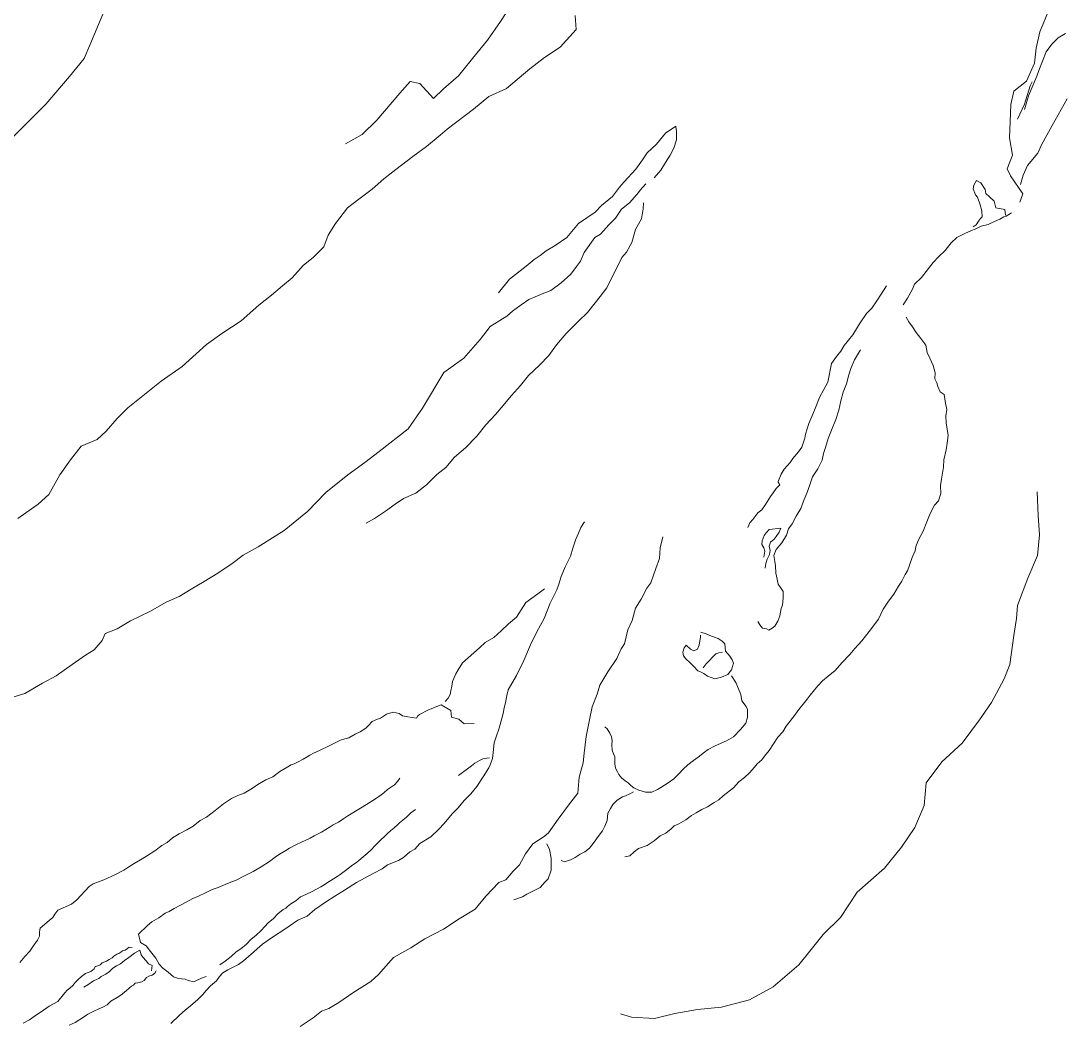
# Model space of a CAD drawing. Extents: x 683321 to 688873, y 7661944 to 7668387.
# Drawn here: x 685536.5 to 685829.5, y 7663718.7 to 7663999.3 of the extents above; entities that cross this region are included whole.
import ezdxf

# ---------------------------------------------------------------- set-up
doc = ezdxf.new("R2010")
doc.units = 0
doc.header["$MEASUREMENT"] = 0
doc.layers.add('01 CRESTA_Line', color=3, linetype='Continuous', lineweight=20)

msp = doc.modelspace()

# ---------------------------------------------------------------- linework, layer by layer
at = {"layer": '01 CRESTA_Line'}
for points in [[(685673.58, 7664003.4, 4075.94), (685670.76, 7663999.13, 4075.57), (685667.15, 7663993.93, 4077.22), (685664.14, 7663990.24, 4076.33), (685659, 7663983.91, 4078.4), (685654.8, 7663980.27, 4078.57), (685652.03, 7663977.56, 4079.43), (685648.21, 7663981.73, 4078.29), (685645.48, 7663982.31, 4079.4), (685642.62, 7663979.08, 4078.63), (685636.18, 7663971.46, 4079.74), (685632.01, 7663967.49, 4080.81), (685627.42, 7663964.87, 4080.89)], [(685534.2, 7663966.68, 4132.31), (685543.47, 7663975.99, 4132.83), (685550.1, 7663983.68, 4133.9), (685554.15, 7663988.71, 4134.32), (685555.79, 7663992.47, 4134.7), (685559.37, 7664001.12, 4134.98)], [(685535.65, 7663859.97, 4090.97), (685539.42, 7663862.65, 4090.43), (685541.3, 7663863.91, 4090.34), (685544.27, 7663866.62, 4089.81), (685547.38, 7663872.17, 4089.1), (685550.35, 7663876.39, 4088.96), (685553.31, 7663880.23, 4088.8), (685557.82, 7663882.1, 4088.82), (685560.35, 7663884.37, 4088.72), (685563.45, 7663887.97, 4088.62), (685566.41, 7663890.93, 4088.13), (685569.65, 7663893.55, 4087.66), (685575.78, 7663898.39, 4086.97), (685581.63, 7663902.47, 4086.75), (685585.58, 7663906.06, 4085.45), (685588.48, 7663908.62, 4084.91), (685592.75, 7663911.76, 4084.14), (685598.12, 7663915.3, 4084.36), (685603.1, 7663919.72, 4084.26), (685606.62, 7663922.45, 4084.16), (685609.76, 7663925.13, 4083.37), (685612.41, 7663927.32, 4083.05), (685615.53, 7663930.77, 4082.2), (685618.41, 7663933.16, 4081.8), (685621.32, 7663936, 4081.42), (685622.55, 7663939.27, 4082.29), (685624.62, 7663942.53, 4081.43), (685627.98, 7663946.9, 4081.56), (685631.12, 7663949.4, 4081.29), (685634.85, 7663952.19, 4081.25), (685638.08, 7663955.07, 4080.8), (685641.53, 7663957.66, 4080.83), (685646.23, 7663961.28, 4079.99), (685650.04, 7663964.11, 4079.83), (685653.86, 7663967.27, 4079.49), (685655.88, 7663968.96, 4080.01), (685663.22, 7663974.57, 4079.75), (685667.5, 7663978.13, 4079.53), (685672.46, 7663980.34, 4079.03), (685679.04, 7663985.83, 4078.86), (685683.15, 7663989.05, 4078.49), (685687.54, 7663991.93, 4078.1), (685692.04, 7663996.9, 4078.01), (685691.75, 7664000.76, 4077.38)], [(685824.59, 7664002.72, 4077.99), (685821.86, 7663996.19, 4077.55), (685820.8, 7663991.63, 4077.85), (685820.34, 7663987.4, 4078.61), (685818.18, 7663982.41, 4078.19), (685814.55, 7663979.56, 4077.09), (685813.74, 7663975.87, 4077.58), (685813.58, 7663971.09, 4077.55), (685813.41, 7663966.55, 4077.11), (685814.21, 7663961.71, 4076.67), (685812.74, 7663957.81, 4075.24), (685813.64, 7663955.91, 4075.26), (685817.09, 7663950.9, 4074.87), (685816.3, 7663948.53, 4072.36)], [(685817.58, 7663974.44, 4075.46), (685818.72, 7663978.28, 4075.79), (685821.06, 7663983.85, 4076.3), (685821.55, 7663985.37, 4076.45), (685823.61, 7663990.6, 4077.12), (685825.26, 7663992.73, 4077.31), (685826.98, 7663994.51, 4077.58), (685829.02, 7663995.76, 4077.58)], [(685819.7, 7663982.25, 4076.32), (685819.14, 7663981.12, 4076.16), (685817.57, 7663976, 4075.6), (685815.64, 7663971.74, 4075.22)], [(685816.44, 7663953.44, 4075.1), (685817.23, 7663956.1, 4075.98), (685818.4, 7663958.8, 4076.88), (685821.3, 7663962.2, 4076.88), (685822.31, 7663964.54, 4076.64), (685825.31, 7663970, 4076.69), (685829.5, 7663977.5, 4076.77)], [(685713.85, 7663955.31, 4075.96), (685715.73, 7663957.45, 4075.46), (685717.06, 7663959.65, 4075.23), (685718.33, 7663961.65, 4074.96), (685719.37, 7663963.66, 4074.72), (685720.09, 7663965.96, 4074.65), (685720.12, 7663968.23, 4074.63), (685719.95, 7663969.79, 4074.6), (685717.06, 7663967.8, 4074.73), (685714.46, 7663964.77, 4075.03), (685711.85, 7663962.31, 4075.24), (685710.53, 7663960.37, 4075.69), (685708.68, 7663957.74, 4076.53), (685705.41, 7663954.26, 4076.7), (685704.15, 7663952.69, 4076.81), (685702.18, 7663950.15, 4077.07), (685699.07, 7663947.61, 4077.15), (685697.33, 7663945.72, 4077.42), (685692.65, 7663942.52, 4077.45), (685689.4, 7663938.59, 4077.89), (685686.1, 7663936.43, 4078.04), (685683.61, 7663934.87, 4078.27), (685681.87, 7663933.59, 4078.44), (685680.22, 7663932.44, 4078.67), (685678, 7663930.63, 4079.47), (685673.28, 7663927, 4079.64), (685670.26, 7663923.13, 4080.21)], [(685532.99, 7663809.52, 4092.53), (685537.56, 7663810.98, 4091.23), (685542.51, 7663813.82, 4090.77), (685546.39, 7663815.91, 4090.29), (685550.81, 7663819.07, 4090.19), (685554.58, 7663821.7, 4089.55), (685557.02, 7663823.19, 4089.58), (685559.27, 7663825.79, 4089.38), (685560.04, 7663827.74, 4089.87), (685563.43, 7663829.01, 4089.47), (685567.16, 7663831.3, 4089.25), (685572.57, 7663833.93, 4088.79), (685577.36, 7663836.62, 4088.3), (685580.83, 7663838.09, 4088.04), (685584.17, 7663840.15, 4087.96), (685587.79, 7663842.27, 4087.56), (685591.59, 7663844.66, 4087.74), (685595.62, 7663847.37, 4087.39), (685598.73, 7663849.63, 4087.18), (685602.91, 7663851.97, 4086.9), (685610.24, 7663856.61, 4086.03), (685616.73, 7663861.94, 4085.29), (685621.85, 7663867.24, 4084.17), (685628.03, 7663872.19, 4083.89), (685632.79, 7663875.6, 4084.02), (685636.81, 7663878.66, 4084.15), (685644.96, 7663885.01, 4083.48), (685648.91, 7663890.8, 4082.16), (685654.95, 7663900.87, 4082.19), (685660.54, 7663904.86, 4082.58), (685665.06, 7663910.1, 4081.95), (685667.94, 7663913.71, 4080.66), (685672.6, 7663916.64, 4081.08), (685674.14, 7663917.96, 4080.37), (685676.59, 7663919.79, 4079.97), (685678.77, 7663921.25, 4079.58), (685680.49, 7663922.05, 4079.3), (685682.43, 7663922.82, 4079.01), (685684.94, 7663923.76, 4079), (685687.76, 7663925.93, 4078.78), (685690.5, 7663928.35, 4079.05), (685692.05, 7663930.47, 4078.49), (685693.25, 7663931.98, 4078.27), (685694.2, 7663934.45, 4077.31), (685697.25, 7663938.6, 4076.98), (685698.83, 7663939.59, 4077.61), (685701.13, 7663942.17, 4077.82), (685703.02, 7663944.08, 4077.69), (685704.69, 7663946.53, 4077.51), (685706.91, 7663948.34, 4077.57), (685707.71, 7663949.19, 4077.48), (685709.41, 7663951.21, 4077.19), (685709.89, 7663951.84, 4077.17), (685711.47, 7663953.63, 4076.9)], [(685812.22, 7663944.92, 4074.04), (685812.04, 7663946.44, 4073.67), (685809.57, 7663946.97, 4074), (685809.1, 7663948.79, 4073.73), (685807.77, 7663950.06, 4073.78), (685806.7, 7663950.94, 4073.77), (685806.57, 7663952.03, 4073.61), (685805.38, 7663953.92, 4073.58), (685804.17, 7663954.55, 4074.06), (685803.41, 7663953.32, 4073.76), (685803.24, 7663952.25, 4073.91), (685803.87, 7663950.6, 4074.11), (685804.42, 7663949.89, 4074.15), (685805.14, 7663947.81, 4074.54), (685805.65, 7663946.12, 4074.3), (685805.69, 7663944.41, 4074.17), (685805.22, 7663943.97, 4074.38), (685804.7, 7663943.18, 4074.34), (685804.07, 7663942.21, 4074.33), (685803.2, 7663941.58, 4074.29)], [(685633.16, 7663858.67, 4075.58), (685635.49, 7663859.9, 4075.78), (685638.61, 7663862, 4075.75), (685641.34, 7663863.97, 4075.55), (685643.61, 7663865.53, 4075.6), (685647.13, 7663867.07, 4075.68), (685650.08, 7663869.39, 4076.14), (685653.01, 7663872.27, 4076.14), (685655.48, 7663874.2, 4076.23), (685657.93, 7663877.14, 4076.32), (685661, 7663879.72, 4076.08), (685664.13, 7663883.03, 4076.1), (685666.68, 7663886.13, 4076.12), (685669.42, 7663889.02, 4076.1), (685671.02, 7663890.89, 4076.03), (685673.85, 7663894.34, 4076.08), (685676.45, 7663897.16, 4076.09), (685678.6, 7663899.94, 4076.06), (685681.72, 7663902.84, 4076.08), (685684.34, 7663905.59, 4076.05), (685686.5, 7663908.59, 4075.95), (685689.24, 7663911.74, 4075.76), (685690.72, 7663913.22, 4075.63), (685692.67, 7663915.19, 4075.55), (685695.19, 7663917.64, 4075.39), (685697.34, 7663920.38, 4075.41), (685698.73, 7663922.12, 4075.3), (685700.6, 7663924.51, 4075.12), (685704.82, 7663933, 4075.26), (685706.12, 7663934.48, 4075.13), (685707.59, 7663937.23, 4075.08), (685708.64, 7663940.88, 4075.36), (685710.3, 7663943.87, 4075.33), (685710.75, 7663946.65, 4075.43), (685710.88, 7663948.3, 4075.68)], [(685783.56, 7663919.79, 4074.33), (685784.8, 7663921.63, 4074.28), (685786.23, 7663924.16, 4074.05), (685786.74, 7663925.55, 4074.22), (685788.75, 7663927.41, 4074.72), (685792.03, 7663931.61, 4074.51), (685793.58, 7663933.35, 4074.1), (685795.36, 7663934.98, 4073.99), (685797.07, 7663937.16, 4073.75), (685798.62, 7663938.61, 4073.92), (685800.88, 7663939.76, 4074.1), (685802.71, 7663940.55, 4074.13), (685803.76, 7663940.98, 4074.35), (685805.41, 7663941.76, 4074.31), (685807.38, 7663942.23, 4074.23), (685809.19, 7663943.1, 4074.33), (685810.68, 7663943.79, 4074.25), (685811.81, 7663944.42, 4074.19), (685812.4, 7663944.62, 4074.66), (685813.93, 7663945.5, 4073.17)], [(685778.93, 7663925.06, 4074.11), (685777.44, 7663922.77, 4074.66), (685776.17, 7663920.87, 4074.86), (685774.79, 7663918.85, 4075.11), (685773.36, 7663917.33, 4075.22), (685771.57, 7663914.75, 4074.77), (685770.82, 7663913.52, 4075.03), (685769.5, 7663911.35, 4074.7), (685767.06, 7663908.39, 4074.83), (685766.1, 7663906.8, 4074.78), (685764.95, 7663905.34, 4074.71), (685763.49, 7663903.3, 4074.58), (685762.45, 7663898.11, 4074.9), (685761.37, 7663896.06, 4074.98), (685760.13, 7663893.78, 4074.86), (685759.1, 7663891.23, 4074.77), (685758.26, 7663889.17, 4074.66), (685757.2, 7663886.56, 4074.61), (685756.23, 7663883.55, 4074.23), (685756.01, 7663882.4, 4074.39), (685755.2, 7663879.92, 4074.12), (685754.28, 7663878.58, 4073.61), (685752.73, 7663876.76, 4073.85), (685751.94, 7663875.58, 4074.26), (685750.27, 7663873.77, 4074.45), (685749.4, 7663872.39, 4073.91), (685748.62, 7663870.32, 4073.08), (685748.54, 7663870.11, 4073.27), (685749.03, 7663869.33, 4073.71), (685748.01, 7663868.37, 4074.09), (685747.21, 7663867.15, 4074.24), (685746.4, 7663866.09, 4074.17), (685744.99, 7663863.84, 4073.26), (685743.98, 7663862.41, 4073.3), (685742.87, 7663861.53, 4074.06), (685741.44, 7663859.69, 4074.55), (685740.6, 7663858.7, 4074.36), (685740.09, 7663857.44, 4073.88)], [(685705.64, 7663765.16, 4073.39), (685707.02, 7663765.47, 4073.25), (685708.26, 7663766.57, 4073.27), (685709.48, 7663767.55, 4073.47), (685711.9, 7663768.4, 4073.11), (685713.82, 7663769.64, 4072.94), (685715.54, 7663771.06, 4072.78), (685717.11, 7663771.83, 4072.31), (685718.58, 7663773.07, 4072.13), (685719.44, 7663773.84, 4072.24), (685720.74, 7663774.41, 4072.14), (685722.72, 7663775.53, 4072.05), (685724.32, 7663776.78, 4072.16), (685725.61, 7663777.48, 4072.25), (685727.22, 7663778.46, 4072.28), (685728.78, 7663779.23, 4072.21), (685730.68, 7663780.41, 4072.17), (685731.99, 7663781.19, 4072.22), (685733.19, 7663782.29, 4072.12), (685736.08, 7663784.55, 4072.09), (685737.52, 7663786.19, 4072.17), (685739.16, 7663787.42, 4071.85), (685740.57, 7663788.74, 4071.76), (685741.94, 7663790.33, 4071.69), (685742.65, 7663791.2, 4071.56), (685744.03, 7663792.4, 4071.36), (685744.73, 7663793.39, 4071.37), (685746.06, 7663795.02, 4071.46), (685747.24, 7663796.81, 4071.58), (685748.52, 7663798.69, 4071.58), (685749.84, 7663800.23, 4071.51), (685750.83, 7663801.82, 4071.48), (685753.12, 7663804.82, 4071.27), (685754.67, 7663806.81, 4071.02), (685755.6, 7663807.95, 4071.06), (685756.72, 7663809.39, 4070.94), (685757.5, 7663810.48, 4070.85), (685758.73, 7663811.99, 4070.76), (685759.72, 7663813.13, 4070.77), (685761.02, 7663814.44, 4070.78), (685762.56, 7663815.83, 4070.78), (685764.52, 7663817.39, 4070.6), (685766.39, 7663819.57, 4070.33), (685768.63, 7663821.86, 4070.07), (685770.09, 7663823.5, 4070.01), (685772, 7663825.72, 4069.43), (685774.1, 7663828.34, 4069.19), (685776.68, 7663831.75, 4069.04), (685778.01, 7663834.51, 4069.45), (685779.5, 7663836.78, 4069.46), (685780.93, 7663838.77, 4069.3), (685782.26, 7663841.03, 4069.04), (685783.2, 7663842.39, 4069.12), (685784.12, 7663844.22, 4069.21), (685784.81, 7663845.28, 4069.19), (685785.38, 7663846.91, 4069.18), (685786.15, 7663849.02, 4068.91), (685786.96, 7663850.9, 4068.83), (685787.15, 7663852.08, 4068.74), (685787.86, 7663853.97, 4068.77), (685789.17, 7663856.37, 4068.64), (685790.21, 7663858.99, 4068.54), (685791.12, 7663861.36, 4068.63), (685792.34, 7663863.67, 4068.62), (685793.5, 7663864.89, 4068.34), (685794.11, 7663866.94, 4068.38), (685794.04, 7663869.15, 4068.33), (685794.28, 7663870.93, 4068.58), (685794.88, 7663874.32, 4068.38), (685794.97, 7663876.34, 4068.57), (685795.6, 7663879.15, 4067.94), (685795.87, 7663881.02, 4067.97), (685796.19, 7663883.17, 4067.94), (685795.93, 7663884.99, 4068.24), (685795.67, 7663886.7, 4068.32), (685795.58, 7663888.58, 4068.37), (685795.8, 7663890.42, 4068.64), (685795.4, 7663892.25, 4068.61), (685795.07, 7663894.68, 4068.18), (685793.92, 7663895.41, 4068.89), (685793.34, 7663896.89, 4069.01), (685793.04, 7663897.91, 4069.32), (685792.47, 7663899.07, 4069.85), (685792.54, 7663900.69, 4069.92), (685792, 7663902.81, 4069.94), (685791.02, 7663904.84, 4070.13), (685790.28, 7663906.44, 4070.58), (685789.9, 7663908.51, 4070.6), (685788.51, 7663910.31, 4071.1), (685787.24, 7663912.02, 4071.73), (685786.24, 7663913.57, 4071.7), (685785.17, 7663914.98, 4072.15), (685784.44, 7663916.33, 4072.83)], [(685742.86, 7663831.11, 4072.11), (685743.48, 7663830.13, 4072.12), (685744.23, 7663829.28, 4072.19), (685745.33, 7663829.02, 4072.46), (685745.98, 7663828.7, 4072.33), (685746.89, 7663829.19, 4072.41), (685747.66, 7663829.83, 4072.21), (685748.44, 7663831.15, 4072.28), (685749.03, 7663832.72, 4072.53), (685749.46, 7663834.76, 4072.6), (685749.77, 7663835.67, 4072.37), (685749.97, 7663837.7, 4072.33), (685749.98, 7663839.48, 4072.4), (685749.25, 7663840.63, 4072.39), (685748.58, 7663841.57, 4072.61), (685748.27, 7663842.93, 4073.21), (685747.93, 7663844.65, 4073.39), (685747.8, 7663846.71, 4073.69), (685747.63, 7663847.87, 4073.86), (685747.4, 7663849.61, 4074.02), (685748.06, 7663851.23, 4074.03), (685749.56, 7663853.11, 4073.44), (685750.89, 7663855.26, 4073), (685751.44, 7663857.02, 4072.47), (685752.5, 7663858.42, 4072.64), (685753.66, 7663860.55, 4072.92), (685754.94, 7663862.76, 4073.1), (685755.66, 7663864.81, 4072.98), (685756.8, 7663867.48, 4072.65), (685757.74, 7663870.2, 4072.98), (685758.22, 7663871.61, 4073.02), (685759.73, 7663873.82, 4073.14), (685760.9, 7663876.29, 4073.02), (685761.24, 7663878.12, 4072.81), (685761.86, 7663879.81, 4072.9), (685762.61, 7663882.32, 4072.93), (685763.47, 7663884.72, 4072.92), (685764.76, 7663887.64, 4072.85), (685765.57, 7663890.28, 4073), (685766.16, 7663892.85, 4073), (685766.82, 7663895.29, 4072.89), (685767.75, 7663897.66, 4073.1), (685768.39, 7663900.21, 4073.07), (685768.97, 7663901.91, 4072.98), (685769.96, 7663904.33, 4072.92), (685771.67, 7663907.19, 4072.79)], [(685821.1, 7663867.45, 4049.51), (685821.42, 7663860.75, 4048.85), (685821.77, 7663855.4, 4048.96), (685821.21, 7663849.56, 4048.56), (685818.55, 7663843.19, 4049.09), (685815.62, 7663835.62, 4048.62), (685815.38, 7663831.91, 4049.13), (685814.61, 7663827.18, 4048.37), (685813.5, 7663819.09, 4048.53), (685811.88, 7663815.06, 4048.2), (685808.37, 7663808.42, 4048.09), (685804.93, 7663803.53, 4047.88), (685800.14, 7663797.07, 4047.93), (685794.42, 7663791.8, 4048.28), (685790.05, 7663785.88, 4046.34), (685789.46, 7663779.59, 4046.16), (685786.84, 7663773.44, 4045.87), (685783.16, 7663767.89, 4046.07), (685778.35, 7663761.99, 4046), (685770.67, 7663755.29, 4044.99), (685766.03, 7663748.17, 4046.74), (685761.14, 7663743.44, 4046.23), (685757.09, 7663738.28, 4046.25), (685754.41, 7663734.96, 4046.61), (685747.16, 7663728.8, 4046.28), (685740.5, 7663725.17, 4045.38), (685732.75, 7663723.13, 4045.31), (685726.01, 7663722.48, 4045.71), (685719.61, 7663721.31, 4045.71), (685713.93, 7663719.93, 4045.34), (685707.54, 7663720.3, 4046.32), (685704.4, 7663721.21, 4046.88)], [(685578.44, 7663718.57, 4080.04), (685580.85, 7663720.84, 4080.13), (685582.49, 7663722.24, 4080.21), (685583.96, 7663723.44, 4080.24), (685584.7, 7663724.13, 4079.87), (685585.93, 7663725.2, 4080.15), (685587.45, 7663726.62, 4080.09), (685588.28, 7663727.65, 4079.8), (685589.59, 7663729.05, 4080.68), (685591.23, 7663730.45, 4080.53), (685592.08, 7663731.67, 4080.78), (685593.03, 7663732.68, 4080.85), (685594.42, 7663733.54, 4080.58), (685595.76, 7663734.22, 4080.47), (685597.43, 7663735.02, 4080.11), (685598.79, 7663736.06, 4079.95), (685600.23, 7663737.31, 4079.98), (685601.63, 7663738.5, 4080.06), (685602.64, 7663739.47, 4080.1), (685604.12, 7663740.75, 4080.01), (685605.72, 7663741.87, 4079.72), (685607.49, 7663743.05, 4079.78), (685609.83, 7663744.6, 4079.69), (685611.85, 7663745.99, 4079.93), (685614.04, 7663747.45, 4079.39), (685616.64, 7663748.62, 4079.55), (685618.81, 7663750.43, 4079.54), (685622.05, 7663752.65, 4079.42), (685624.43, 7663754.18, 4080.24), (685627.15, 7663755.88, 4079.9), (685630.46, 7663757.98, 4079.8), (685635.1, 7663760.54, 4080.1), (685637.62, 7663761.82, 4079.89), (685639.13, 7663762.95, 4079.74), (685642.19, 7663764.2, 4079.95), (685643.6, 7663764.97, 4079.99), (685645.43, 7663766.58, 4079.8), (685646.77, 7663767.38, 4079.92), (685648.17, 7663768.92, 4079.62), (685651.32, 7663770.82, 4079.61), (685653.55, 7663772.95, 4079.56), (685654.98, 7663774.56, 4079.63), (685657.24, 7663777.23, 4079.63), (685658.93, 7663778.93, 4079.61), (685660.62, 7663780.99, 4079.53), (685662.53, 7663782.81, 4079.41), (685664.2, 7663784.92, 4079.22), (685665.98, 7663787.62, 4079.12), (685667.52, 7663790.12, 4079.3), (685667.87, 7663790.97, 4079.2), (685668.52, 7663792.71, 4079.23), (685668.78, 7663794.43, 4079.22), (685669.02, 7663797.11, 4079.76), (685669.61, 7663798.83, 4079.54), (685670.43, 7663801.21, 4078.8), (685671.59, 7663805.32, 4078.62), (685671.81, 7663806.91, 4078.51), (685672.18, 7663808.31, 4078.66), (685672.62, 7663810.36, 4078.58), (685672.94, 7663811.97, 4078.73), (685675.3, 7663816.02, 4078.03), (685677.34, 7663820.22, 4077.36), (685679.19, 7663824.52, 4077.07), (685680.96, 7663828.24, 4076.82), (685683.04, 7663831.98, 4076.43), (685684.7, 7663836.22, 4076.4), (685686.59, 7663839.96, 4076.24), (685687.25, 7663841.8, 4076.28), (685687.77, 7663843.66, 4076.29), (685688.95, 7663846.43, 4075.31), (685690.41, 7663849.37, 4074.79), (685691.02, 7663851.66, 4074.43), (685691.89, 7663854.13, 4074.14), (685692.62, 7663855.83, 4073.94), (685693.31, 7663857.43, 4073.71), (685694.31, 7663859.04, 4073.3)], [(685744.91, 7663846.05, 4072.73), (685745.12, 7663847.35, 4073.09), (685745.53, 7663848.55, 4073.65), (685746.12, 7663849.88, 4073.91), (685746.29, 7663850.97, 4073.99), (685746.1, 7663852.23, 4074.01), (685746.47, 7663853.27, 4074.08), (685747.41, 7663854.11, 4073.9), (685748.05, 7663854.89, 4073.31), (685748.85, 7663856.08, 4072.77), (685749.35, 7663857.23, 4072.2), (685746.1, 7663856.89, 4074.14), (685745.19, 7663855.9, 4074.51), (685744.68, 7663855.14, 4074.6), (685744.14, 7663853.65, 4074.54), (685744.04, 7663852.7, 4074.46), (685744.53, 7663851.74, 4074.18), (685744.8, 7663850.8, 4074.29), (685744.6, 7663849.16, 4074.09)], [(685716.3, 7663854.78, 4072.5), (685715.53, 7663851.74, 4073.13), (685715.31, 7663848.73, 4073.39), (685714.33, 7663845.96, 4074.42), (685712.91, 7663841.95, 4074.72), (685711.76, 7663840.44, 4074.66), (685710.2, 7663837.32, 4074.75), (685708.63, 7663834.88, 4075.41), (685707.71, 7663831.39, 4075.49), (685706.48, 7663828.81, 4075.99), (685705.56, 7663824.86, 4076.21), (685704.59, 7663823.44, 4076.24), (685703.36, 7663820.75, 4076.38), (685700.87, 7663816.97, 4076.64), (685698.64, 7663813.23, 4077.02), (685697.91, 7663810.73, 4077.32), (685696.49, 7663807.16, 4077.75), (685695.73, 7663803.54, 4078.34), (685694.84, 7663798.89, 4078.51), (685694.22, 7663794.27, 4078.99), (685693.91, 7663791.56, 4079.37), (685692.86, 7663787.49, 4079.28), (685692.44, 7663783.05, 4079.22), (685689.83, 7663779.7, 4079.63), (685686.96, 7663775.75, 4079.91), (685684.21, 7663771.95, 4080.07), (685683.07, 7663770.89, 4080.23), (685679.89, 7663768.88, 4079.43), (685677.77, 7663766.07, 4079.53), (685676.14, 7663763, 4079.76), (685674.38, 7663761.16, 4079.53), (685672.27, 7663758.8, 4079.79), (685670.37, 7663757.97, 4079.56), (685666.73, 7663754.19, 4079.32), (685663.68, 7663750.56, 4079.21), (685659.21, 7663747.86, 4079.15), (685654.86, 7663744.92, 4079.35), (685649.59, 7663742.26, 4079.44), (685645.66, 7663739.72, 4079.36), (685640.79, 7663737.04, 4079.38), (685636.6, 7663732.28, 4079.21), (685634.52, 7663730.32, 4079.04), (685629.41, 7663727.12, 4079.16), (685625.51, 7663724.41, 4079.21), (685622.68, 7663722.73, 4079.29), (685620.71, 7663721.96, 4079.66), (685618.32, 7663720.1, 4079.61), (685614.67, 7663717.73, 4079.64)], [(685655.33, 7663808.72, 4079.22), (685656.11, 7663809.66, 4079), (685656.69, 7663810.7, 4078.81), (685656.92, 7663811.67, 4078.53), (685657.15, 7663813, 4078.14), (685657.33, 7663814.29, 4077.41), (685658.33, 7663816.43, 4077.22), (685658.98, 7663817.54, 4076.91), (685660.13, 7663819.57, 4076.61), (685664.96, 7663823.77, 4076.62), (685666.53, 7663825.25, 4076.62), (685668.92, 7663826.66, 4076.45), (685670.97, 7663828.52, 4075.77), (685673.08, 7663830.48, 4075.91), (685675.28, 7663832.29, 4075.86), (685677.94, 7663836.46, 4076.18), (685681.27, 7663838.88, 4075.85), (685683.11, 7663840.24, 4075.89)], [(685726.89, 7663828.16, 4073.68), (685728.37, 7663827.62, 4074.38), (685729.92, 7663826.96, 4075.34), (685731.74, 7663826.34, 4076.54), (685732.93, 7663825.55, 4076.53), (685733.61, 7663824.81, 4076.6), (685733.87, 7663822.77, 4076.78), (685735.08, 7663821.37, 4076.4), (685735.71, 7663820.39, 4076.36), (685736.08, 7663819.43, 4076.16), (685735.47, 7663817.55, 4076.1), (685734.45, 7663816.23, 4076.42), (685732.71, 7663815.55, 4076.27), (685730.88, 7663815.07, 4076.22), (685728.81, 7663815.8, 4076.77), (685727.79, 7663816.51, 4077.09), (685726.64, 7663817.06, 4076.76), (685726.04, 7663817.32, 4076.39), (685724.95, 7663818.54, 4075.93), (685723.95, 7663819.56, 4075.49), (685722.7, 7663820.66, 4075.46), (685722.05, 7663821.5, 4075.08), (685721.87, 7663822.48, 4074.54), (685722.27, 7663823.77, 4073.49), (685722.81, 7663824.45, 4073.43), (685724.02, 7663823.39, 4073.3), (685724.91, 7663822.92, 4073.42), (685725.94, 7663823.34, 4073.47), (685726.43, 7663824.47, 4073.67), (685726.59, 7663825.67, 4073.28), (685726.8, 7663826.72, 4073.4), (685726.78, 7663827.25, 4073.26)], [(685727.59, 7663818.1, 4076.53), (685728.37, 7663819.22, 4076.48), (685729.4, 7663820.25, 4076.71), (685730.07, 7663820.98, 4077.01), (685731.11, 7663822.03, 4077.06), (685732, 7663822.35, 4077.27), (685732.96, 7663822.5, 4076.96)], [(685735.52, 7663815.86, 4076.06), (685736.7, 7663814.05, 4075.01), (685737.49, 7663812.29, 4075.04), (685738.14, 7663810.66, 4074.95), (685738.42, 7663808.84, 4075.02), (685739.59, 7663807.32, 4074.91), (685739.96, 7663806.42, 4075.02), (685739.95, 7663804.34, 4074.75), (685739.48, 7663802.61, 4074.53), (685738, 7663800.84, 4074.95), (685736.04, 7663798.79, 4074.78), (685734.15, 7663797.66, 4074.81), (685732.63, 7663797, 4074.62), (685730.7, 7663796.23, 4074.69), (685728.99, 7663795.27, 4074.83), (685727.92, 7663794.51, 4074.87), (685726.13, 7663793.08, 4074.79), (685724.87, 7663792.22, 4074.68), (685723.32, 7663790.97, 4074.56), (685721.95, 7663789.71, 4074.97), (685720.69, 7663788.37, 4075.43), (685719.31, 7663787.03, 4075.28), (685717.78, 7663785.92, 4075.17), (685715.75, 7663784.66, 4075), (685714.79, 7663784.05, 4074.87), (685713.17, 7663783.33, 4075.17), (685711.4, 7663783.31, 4075.77), (685709.52, 7663783.85, 4076.61), (685708.17, 7663784.52, 4076.91), (685707.31, 7663785.16, 4076.78), (685706.52, 7663785.89, 4076.59), (685705.7, 7663786.46, 4076.44), (685704.71, 7663787.29, 4076.97), (685703.99, 7663788.3, 4077.21), (685703.53, 7663789.05, 4077.16), (685702.99, 7663790.04, 4076.84), (685702.81, 7663791.27, 4076.97), (685702.79, 7663793.17, 4076.9), (685702.46, 7663794.03, 4077.03), (685702.08, 7663795.1, 4077.07), (685702.02, 7663796.53, 4077.24), (685702.05, 7663797.82, 4076.93), (685701.9, 7663798.83, 4076.6), (685701.45, 7663799.79, 4076.26), (685700.7, 7663801, 4075.99), (685700.07, 7663801.62, 4075.91)], [(685536.13, 7663735.6, 4083.28), (685537.56, 7663737.34, 4083), (685538.98, 7663738.82, 4082.82), (685539.9, 7663740.23, 4082.84), (685541.16, 7663741.87, 4082.63), (685541.64, 7663742.97, 4082.27), (685541.65, 7663744.16, 4082.02), (685541.82, 7663745.22, 4081.7), (685544.35, 7663747.37, 4082.66), (685545.45, 7663748.17, 4082.61), (685545.93, 7663749.11, 4081.88), (685546.79, 7663750.29, 4081.33), (685550.61, 7663751.93, 4081.85), (685552.12, 7663753.15, 4081.7), (685555.57, 7663756.93, 4080.57), (685556.74, 7663757.63, 4080.5), (685559.71, 7663758.75, 4080.6), (685562.92, 7663760.22, 4080.58), (685565.34, 7663761.49, 4080.67), (685566.43, 7663762.2, 4080.57), (685568.22, 7663763.29, 4080.51), (685570.01, 7663764.35, 4080.51), (685571.6, 7663765.37, 4080.47), (685573.95, 7663766.91, 4080.54), (685575.91, 7663768.35, 4080.69), (685577.4, 7663769.21, 4080.58), (685578.96, 7663770.55, 4080.63), (685580.78, 7663771.63, 4080.5), (685582.96, 7663772.79, 4080.37), (685584.72, 7663773.81, 4080.39), (685586.69, 7663775.39, 4080.46), (685588.47, 7663776.34, 4080.33), (685590.84, 7663778.17, 4080.36), (685593.25, 7663780.06, 4079.92), (685595.5, 7663781.55, 4080.07), (685597.19, 7663782.36, 4079.93), (685598.98, 7663783, 4079.6), (685600.9, 7663784.16, 4079.68), (685603.28, 7663785.74, 4079.86), (685605.11, 7663786.76, 4080.09), (685607.05, 7663787.62, 4080.07), (685609.03, 7663789.08, 4080.15), (685611.19, 7663790.37, 4080.1), (685612.13, 7663790.92, 4079.9), (685613.01, 7663791.26, 4080.06), (685614.09, 7663791.83, 4079.94), (685615.49, 7663792.51, 4079.83), (685616.66, 7663793.22, 4079.86), (685617.43, 7663793.64, 4079.68), (685618.41, 7663794.23, 4079.71), (685619.11, 7663794.52, 4079.67), (685620.48, 7663795.18, 4079.65), (685622.44, 7663796.1, 4079.8), (685625.27, 7663797.46, 4079.67), (685626.03, 7663797.86, 4079.57), (685627.23, 7663798.24, 4079.5), (685628.28, 7663798.48, 4079.32), (685630.13, 7663799.53, 4079.74), (685631.47, 7663800.23, 4079.89), (685633.11, 7663801.2, 4079.9), (685633.8, 7663801.99, 4079.85), (685634.81, 7663803.12, 4079.62), (685636.39, 7663803.72, 4079.64), (685637.17, 7663804.06, 4079.39), (685638.86, 7663805.18, 4079.23), (685640.76, 7663805.7, 4079.39), (685642.39, 7663805.33, 4079.36), (685643.32, 7663804.72, 4079.66), (685644.8, 7663804.37, 4079.92), (685647.26, 7663804.05, 4079.9), (685647.62, 7663804.67, 4079.64), (685648.07, 7663805.06, 4079.35), (685650.67, 7663806.32, 4079.07), (685654.21, 7663807.8, 4079.4), (685656.87, 7663806.14, 4079.07), (685657.09, 7663804.33, 4078.71), (685659.12, 7663803.74, 4079.18), (685660.58, 7663802.49, 4078.76), (685663.38, 7663802.52, 4078.68)], [(685659.02, 7663788, 4079.21), (685659.83, 7663788.58, 4079.16), (685660.49, 7663789.14, 4079.19), (685661.23, 7663789.6, 4079.19), (685661.91, 7663790.12, 4079.14), (685662.65, 7663790.68, 4079.15), (685663.65, 7663791.44, 4079.18), (685664.3, 7663791.78, 4079.18), (685664.96, 7663792.19, 4079.23), (685665.86, 7663792.62, 4079.2), (685666.97, 7663792.86, 4079.23), (685667.72, 7663792.89, 4079.29)], [(685588.33, 7663731.68, 4082.12), (685587.08, 7663731.25, 4082.27), (685584.87, 7663730.2, 4081.99), (685583.3, 7663730.61, 4082.63), (685582.49, 7663730.91, 4082.95), (685580.57, 7663731.09, 4082.79), (685579.19, 7663731.57, 4083.25), (685577.74, 7663732.94, 4083.71), (685576.2, 7663734.07, 4084.15), (685575.17, 7663735.11, 4084.19), (685574.23, 7663736.81, 4084.08), (685572.73, 7663738.72, 4083.96), (685571.54, 7663740.26, 4083.58), (685569.92, 7663741.2, 4082.96), (685569.37, 7663743.59, 4082.5), (685571.89, 7663745.99, 4082.11), (685573.18, 7663746.99, 4081.9), (685575.14, 7663748.16, 4081.85), (685576.85, 7663749.39, 4081.98), (685578.02, 7663749.94, 4081.71), (685579.4, 7663750.74, 4081.79), (685581.18, 7663751.71, 4081.83), (685582.8, 7663752.51, 4081.91), (685584.67, 7663753.55, 4081.97), (685586.4, 7663754.32, 4081.81), (685587.94, 7663755.07, 4081.78), (685590, 7663756.07, 4081.77), (685591.76, 7663756.62, 4081.88), (685593.64, 7663757.43, 4081.86), (685595.3, 7663758.07, 4081.72), (685596.78, 7663758.7, 4081.7), (685599.11, 7663759.86, 4081.77), (685601.53, 7663761.11, 4081.74), (685603.74, 7663762.36, 4081.76), (685606.06, 7663763.92, 4081.68), (685607.73, 7663765.11, 4081.73), (685608.9, 7663765.93, 4081.6), (685610.65, 7663767, 4081.72), (685611.68, 7663767.63, 4081.64), (685613.69, 7663768.63, 4081.49), (685614.9, 7663769.22, 4081.37), (685617.45, 7663770.41, 4081.39), (685618.58, 7663771.06, 4081.26), (685620.65, 7663772.07, 4081.26), (685621.87, 7663772.87, 4081.18), (685623.08, 7663773.62, 4081.18), (685623.97, 7663774.14, 4081.03), (685625.4, 7663774.95, 4081.01), (685626.93, 7663775.95, 4080.92), (685628.05, 7663776.68, 4080.83), (685628.98, 7663777.23, 4080.82), (685630.23, 7663777.99, 4080.77), (685631.57, 7663778.85, 4080.6), (685633.3, 7663779.87, 4080.54), (685635.01, 7663780.96, 4080.43), (685636.6, 7663782.01, 4080.37), (685638.13, 7663783.13, 4080.31), (685639.14, 7663784.05, 4080.21), (685641.12, 7663785.39, 4080.23), (685641.98, 7663786.33, 4080.12), (685642.6, 7663787.19, 4080.18)], [(685708.05, 7663783.45, 4076.87), (685707.07, 7663782.87, 4076.5), (685705.86, 7663782.33, 4076.72), (685705.01, 7663781.97, 4077.05), (685703.46, 7663781.08, 4077.51), (685702.28, 7663779.87, 4078.17), (685701.65, 7663778.73, 4078.01), (685700.89, 7663777.4, 4078.35), (685700.68, 7663775.38, 4078.23), (685700.06, 7663773.81, 4078.64), (685699.36, 7663772.52, 4078.55), (685698.17, 7663770.92, 4078.82), (685697.08, 7663769.33, 4078.39), (685695.72, 7663767.6, 4078.86), (685694.46, 7663766.62, 4078.41), (685693.08, 7663765.95, 4078.72), (685691.68, 7663765.03, 4078.43), (685690.43, 7663764.34, 4078.21), (685688.77, 7663763.81, 4078.92), (685687.83, 7663764.13, 4078.77)], [(685647, 7663778.44, 4079.98), (685645.69, 7663777.51, 4080.08), (685644.44, 7663776.32, 4080.17), (685643.49, 7663775.51, 4080.26), (685642.54, 7663774.75, 4080.31), (685641.93, 7663774.12, 4080.37), (685641.01, 7663773.28, 4080.47), (685640.08, 7663772.55, 4080.47), (685639.17, 7663771.73, 4080.5), (685638.44, 7663771.01, 4080.53), (685637.31, 7663769.99, 4080.69), (685635.59, 7663768.3, 4080.89), (685634.61, 7663767.2, 4081.21), (685633.44, 7663766.13, 4081.32), (685632.3, 7663765.18, 4081.33), (685631.13, 7663764.14, 4081.38), (685630.46, 7663763.6, 4081.46), (685629.47, 7663762.96, 4081.49), (685628.61, 7663762.34, 4081.68), (685627.05, 7663761.12, 4081.63), (685625.91, 7663760.25, 4081.76), (685625.08, 7663759.71, 4081.79), (685624.03, 7663759.07, 4081.82), (685622.09, 7663757.8, 4081.75), (685621.37, 7663757.34, 4081.81), (685620.48, 7663756.82, 4081.76), (685618.02, 7663755.45, 4081.62), (685616.31, 7663754.7, 4081.88), (685614.76, 7663753.97, 4081.76), (685613.46, 7663752.87, 4081.68), (685612.03, 7663752.03, 4081.6), (685611.12, 7663751.27, 4081.7), (685610.71, 7663750.81, 4081.76), (685609.89, 7663750.42, 4081.69), (685608.44, 7663749.23, 4081.77), (685607.22, 7663747.97, 4081.86), (685605.71, 7663746.7, 4081.82), (685604.75, 7663745.69, 4082.06), (685603.74, 7663744.56, 4082.14), (685602.32, 7663743.3, 4082.11), (685600.85, 7663742.08, 4082.15), (685599.65, 7663740.77, 4081.99), (685598.07, 7663739.43, 4081.91), (685596.78, 7663738.62, 4081.89), (685595.39, 7663737.34, 4081.98), (685593.65, 7663735.98, 4081.96), (685592.22, 7663734.94, 4082.01)], [(685683.75, 7663768.84, 4080.41), (685684.53, 7663767.27, 4080.33), (685685, 7663764.79, 4080.41), (685685.02, 7663763.22, 4079.56), (685684.98, 7663761.51, 4078.41), (685684.12, 7663759.03, 4077.21), (685683.29, 7663758.24, 4076.55), (685681.94, 7663756.59, 4076.27), (685680.79, 7663756.07, 4076.22), (685678.16, 7663754.78, 4076.26), (685676.95, 7663754.04, 4076.61), (685674.58, 7663753.19, 4076.85)], [(685537.09, 7663718.63, 4083.19), (685538.92, 7663719.59, 4083.1), (685540.55, 7663720.74, 4083.04), (685542.12, 7663721.78, 4082.94), (685544.39, 7663723.36, 4082.99), (685546.84, 7663724.69, 4082.9), (685548.79, 7663727.15, 4082.86), (685549.38, 7663727.82, 4082.77), (685550.18, 7663728.41, 4082.75), (685551.14, 7663729.24, 4082.62), (685551.71, 7663730.01, 4082.58), (685552.52, 7663730.84, 4082.57), (685553.41, 7663731.65, 4082.67), (685554.54, 7663732.51, 4082.58), (685556.05, 7663733.08, 4082.23), (685556.95, 7663733.8, 4082.1), (685557.31, 7663734.46, 4082.34), (685558.05, 7663734.71, 4081.94), (685558.63, 7663734.98, 4081.83), (685559.19, 7663735.52, 4082.1), (685560.4, 7663735.99, 4081.81), (685561.18, 7663736.42, 4081.83), (685562, 7663736.9, 4081.79), (685562.46, 7663737.38, 4081.86), (685563.36, 7663737.95, 4081.79), (685563.92, 7663738.16, 4081.85), (685564.44, 7663738.51, 4081.97), (685564.96, 7663738.85, 4081.94), (685565.7, 7663739.1, 4081.95), (685566.36, 7663739.56, 4081.89), (685566.83, 7663739.94, 4081.95), (685567.59, 7663739.77, 4081.78)], [(685554.1, 7663728.71, 4082.66), (685555.25, 7663729.39, 4082.64), (685556.83, 7663730.45, 4082.51), (685557.85, 7663730.96, 4082.54), (685558.29, 7663731.12, 4082.58), (685558.93, 7663731.68, 4082.52), (685560.25, 7663732.36, 4082.61), (685561.24, 7663733.1, 4082.56), (685562.22, 7663734.02, 4082.47), (685563.25, 7663734.64, 4082.47), (685564.4, 7663735.27, 4082.58), (685565.5, 7663736.15, 4082.63), (685566.72, 7663737.05, 4082.71), (685568.3, 7663738.21, 4082.62), (685569.79, 7663739.05, 4082.53)], [(685573.05, 7663733.31, 4082.76), (685573.19, 7663734.76, 4082.96), (685572.18, 7663735.27, 4082.7), (685571.51, 7663736.08, 4082.59), (685570.58, 7663737.13, 4082.61), (685570.14, 7663737.8, 4082.61), (685569.79, 7663739.05, 4082.53)], [(685574.31, 7663733.31, 4083.45), (685573.99, 7663732.65, 4083.34), (685573.23, 7663732.06, 4083.4), (685572.29, 7663731.8, 4083.58), (685571.64, 7663731.37, 4083.51), (685570.95, 7663730.61, 4083.37), (685570.32, 7663730.23, 4083.47), (685569.26, 7663729.94, 4083.52), (685568.49, 7663729.82, 4083.56), (685567.99, 7663729.31, 4083.61), (685567.46, 7663728.94, 4083.6), (685566.77, 7663728.4, 4083.56), (685565.99, 7663727.7, 4083.46), (685565.58, 7663727.39, 4083.4), (685564.86, 7663726.77, 4083.29), (685564.21, 7663726.26, 4083.27), (685563.41, 7663725.77, 4083.28), (685561.63, 7663724.74, 4083.31), (685560.62, 7663723.75, 4083.3), (685559.37, 7663723.15, 4083.47), (685558.11, 7663722.53, 4083.35), (685556.86, 7663721.94, 4083.4), (685555.22, 7663721.14, 4083.38), (685554.03, 7663720.27, 4083.5), (685551.62, 7663718.8, 4083.33), (685550.03, 7663718.07, 4083.48)]]:
    msp.add_polyline3d(points, dxfattribs=at)

doc.saveas('drawing.dxf')
